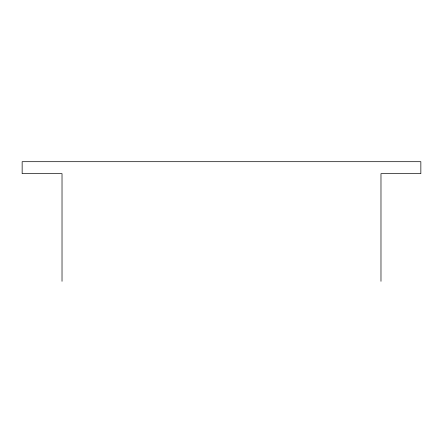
<?xml version="1.0" encoding="UTF-8"?>
<svg xmlns="http://www.w3.org/2000/svg" width="443" height="443" viewBox="0 0 443 443"><rect width="100%" height="100%" fill="white"/><g stroke="black" fill="none" stroke-linecap="round" stroke-linejoin="round"><path stroke-width="0.66" d="M380.98 281.305L380.98 173.656L420.85 173.656L420.85 161.695L22.15 161.695L22.15 173.656L62.02 173.656L62.02 281.305"/></g></svg>
